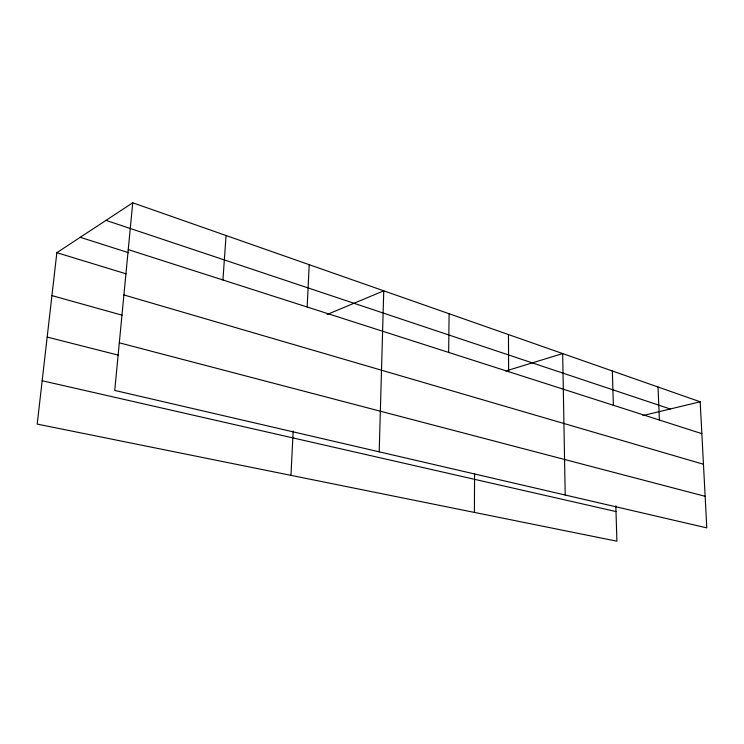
<?xml version="1.0" encoding="UTF-8"?>
<svg xmlns="http://www.w3.org/2000/svg" width="744" height="744" viewBox="0 0 744 744"><rect width="100%" height="100%" fill="white"/><g stroke="black" fill="none" stroke-linecap="round" stroke-linejoin="round"><path stroke-width="1.12" d="M474.402 512.411L474.579 473.537M448.66 352.414L449.097 313.745M379.198 451.831L383.755 290.83L327.081 314.507M307.17 307.012L309.206 264.687M290.951 475.351L293.173 430.999M222.93 279.986L226.064 235.523M132.739 202.796L114.743 390.433L706.8 527.887L700.178 401.788L132.739 202.796L56.851 252.681L37.2 424.089L616.906 541.204L615.827 505.781M505.827 370.996L562.669 353.567L565.207 495.011M642.918 415.571L700.178 401.788M42.166 380.742L616.004 511.565M47.179 337.069L118.482 355.195M119.31 342.817L705.145 496.304M51.931 295.591L122.081 315.186M123.904 294.95L703.461 464.265M56.851 252.681L126.052 273.829M80.259 237.29L128.777 252.774M128.247 249.603L701.852 433.659M106.011 220.373L670.242 408.995M658.021 387.01L659.407 420.034M612.34 370.986L613.381 405.266M508.468 334.567L508.626 371.656"/></g></svg>
